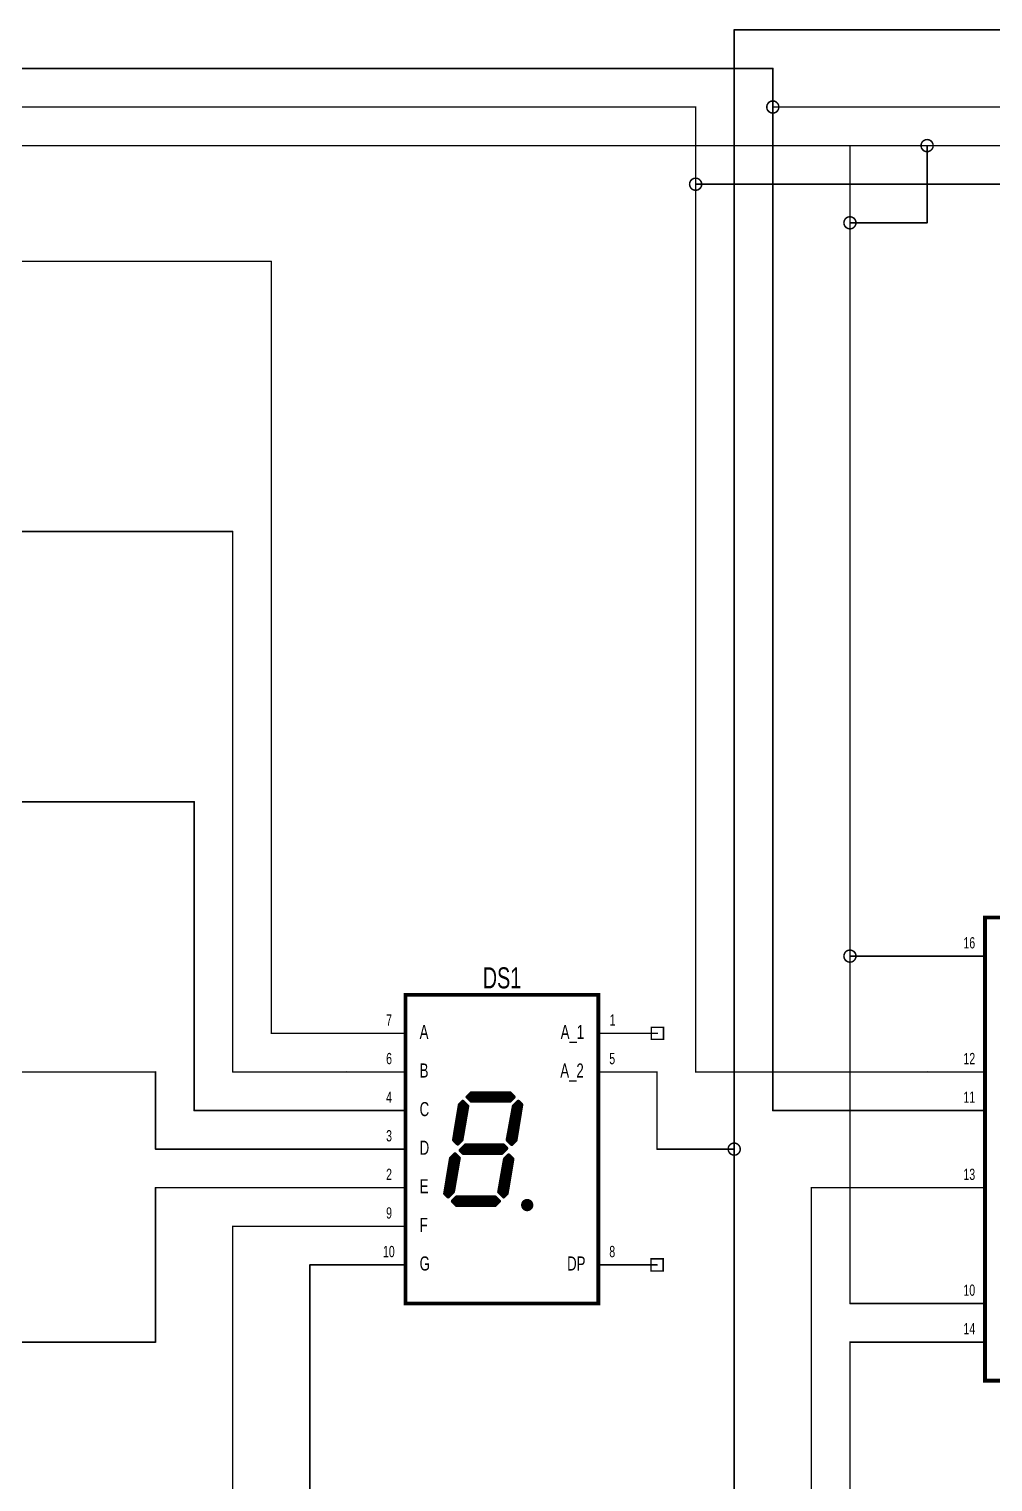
# Model space of a CAD drawing. Extents: x -9.1 to 18.8, y -6.3 to 0.3.
# Drawn here: x -1.528 to 0.971, y -3.462 to 0.302 of the extents above; entities that cross this region are included whole.
import ezdxf
from ezdxf.enums import TextEntityAlignment as Align

# ---------------------------------------------------------------- set-up
doc = ezdxf.new("R2010")
doc.units = 0
for name, color, linetype in [('Element', 253, 'CONTINUOUS'), ('Net', 50, 'CONTINUOUS'), ('Pin', 50, 'CONTINUOUS')]:
    doc.layers.add(name, color=color, linetype=linetype)

msp = doc.modelspace()

# ---------------------------------------------------------------- linework, layer by layer
at = {"layer": 'Element', "linetype": 'CONTINUOUS'}
for points, const_width in [([(0.95, -2), (1.65, -2), (1.65, -3.2), (0.95, -3.2), (0.95, -2)], 0.0098), ([(-0.5521, -2.2), (-0.0521, -2.2), (-0.0521, -3), (-0.5521, -3), (-0.5521, -2.2)], 0.0098), ([(-0.4266, -2.576), (-0.4116, -2.485)], 0.01), ([(-0.4016, -2.49), (-0.4166, -2.575)], 0.016), ([(-0.4116, -2.485), (-0.4036, -2.477)], 0.01), ([(-0.3916, -2.489), (-0.4066, -2.576)], 0.01), ([(-0.4036, -2.477), (-0.3916, -2.489)], 0.01), ([(-0.3916, -2.465), (-0.3816, -2.455)], 0.01), ([(-0.3816, -2.475), (-0.3916, -2.465)], 0.01), ([(-0.2816, -2.465), (-0.3816, -2.465)], 0.016), ([(-0.3816, -2.455), (-0.2816, -2.455)], 0.01), ([(-0.2816, -2.475), (-0.3816, -2.475)], 0.01), ([(-0.2716, -2.489), (-0.2876, -2.576)], 0.01), ([(-0.2816, -2.455), (-0.2716, -2.465)], 0.01), ([(-0.2716, -2.465), (-0.2816, -2.475)], 0.01), ([(-0.2616, -2.49), (-0.2766, -2.575)], 0.016), ([(-0.2596, -2.477), (-0.2716, -2.489)], 0.01), ([(-0.2666, -2.577), (-0.2516, -2.485)], 0.01), ([(-0.2516, -2.485), (-0.2596, -2.477)], 0.01), ([(-0.4166, -2.586), (-0.4266, -2.576)], 0.01), ([(-0.4066, -2.576), (-0.4166, -2.586)], 0.01), ([(-0.4096, -2.603), (-0.3966, -2.59)], 0.01), ([(-0.4016, -2.6), (-0.3016, -2.6)], 0.016), ([(-0.3966, -2.59), (-0.2986, -2.59)], 0.01), ([(-0.2906, -2.598), (-0.3026, -2.61)], 0.01), ([(-0.2986, -2.59), (-0.2906, -2.598)], 0.01), ([(-0.2876, -2.576), (-0.2766, -2.587)], 0.01), ([(-0.2766, -2.587), (-0.2666, -2.577)], 0.01), ([(-0.4346, -2.624), (-0.4496, -2.715)], 0.01), ([(-0.4416, -2.715), (-0.4266, -2.625)], 0.016), ([(-0.4236, -2.613), (-0.4346, -2.624)], 0.01), ([(-0.4286, -2.71), (-0.4136, -2.623)], 0.01), ([(-0.4236, -2.613), (-0.4136, -2.623)], 0.01), ([(-0.4026, -2.61), (-0.4096, -2.603)], 0.01), ([(-0.3026, -2.61), (-0.4026, -2.61)], 0.01), ([(-0.2946, -2.626), (-0.3096, -2.711)], 0.01), ([(-0.2866, -2.63), (-0.3016, -2.71)], 0.016), ([(-0.2846, -2.616), (-0.2946, -2.626)], 0.01), ([(-0.2896, -2.715), (-0.2746, -2.626)], 0.01), ([(-0.2746, -2.626), (-0.2846, -2.616)], 0.01), ([(-0.4496, -2.715), (-0.4416, -2.723)], 0.01), ([(-0.4416, -2.723), (-0.4286, -2.71)], 0.01), ([(-0.3096, -2.711), (-0.2976, -2.723)], 0.01), ([(-0.2976, -2.723), (-0.2896, -2.715)], 0.01), ([(-0.4296, -2.735), (-0.4196, -2.725)], 0.01), ([(-0.4196, -2.745), (-0.4296, -2.735)], 0.01), ([(-0.4196, -2.725), (-0.3196, -2.725)], 0.01), ([(-0.3216, -2.735), (-0.4166, -2.735)], 0.016), ([(-0.3196, -2.745), (-0.4196, -2.745)], 0.01), ([(-0.3196, -2.725), (-0.3096, -2.735)], 0.01), ([(-0.3096, -2.735), (-0.3196, -2.745)], 0.01), ([(-0.2466, -2.745), (-0.2461, -2.7481), (-0.2447, -2.7509), (-0.2425, -2.7531), (-0.2397, -2.7545), (-0.2366, -2.755), (-0.2335, -2.7545), (-0.2307, -2.7531), (-0.2285, -2.7509), (-0.2271, -2.7481), (-0.2266, -2.745), (-0.2271, -2.7419), (-0.2285, -2.7391), (-0.2307, -2.7369), (-0.2335, -2.7355), (-0.2366, -2.735), (-0.2397, -2.7355), (-0.2425, -2.7369), (-0.2447, -2.7391), (-0.2461, -2.7419), (-0.2466, -2.745)], 0.012), ([(-0.2416, -2.745), (-0.2316, -2.745)], 0.012)]:
    msp.add_lwpolyline(points, dxfattribs=dict(at, const_width=const_width))
for points, const_width in [([(-0.4141, -2.485, 1), (-0.4091, -2.485, 1), (-0.4141, -2.485, 1)], 0.005), ([(-0.4141, -2.485, 1), (-0.4091, -2.485, 1), (-0.4141, -2.485, 1)], 0.005), ([(-0.4056, -2.49, 1), (-0.3976, -2.49, 1), (-0.4056, -2.49, 1)], 0.008), ([(-0.4061, -2.477, 1), (-0.4011, -2.477, 1), (-0.4061, -2.477, 1)], 0.005), ([(-0.4061, -2.477, 1), (-0.4011, -2.477, 1), (-0.4061, -2.477, 1)], 0.005), ([(-0.3941, -2.465, 1), (-0.3891, -2.465, 1), (-0.3941, -2.465, 1)], 0.005), ([(-0.3941, -2.465, 1), (-0.3891, -2.465, 1), (-0.3941, -2.465, 1)], 0.005), ([(-0.3941, -2.489, 1), (-0.3891, -2.489, 1), (-0.3941, -2.489, 1)], 0.005), ([(-0.3941, -2.489, 1), (-0.3891, -2.489, 1), (-0.3941, -2.489, 1)], 0.005), ([(-0.3856, -2.465, 1), (-0.3776, -2.465, 1), (-0.3856, -2.465, 1)], 0.008), ([(-0.3841, -2.455, 1), (-0.3791, -2.455, 1), (-0.3841, -2.455, 1)], 0.005), ([(-0.3841, -2.455, 1), (-0.3791, -2.455, 1), (-0.3841, -2.455, 1)], 0.005), ([(-0.3841, -2.475, 1), (-0.3791, -2.475, 1), (-0.3841, -2.475, 1)], 0.005), ([(-0.3841, -2.475, 1), (-0.3791, -2.475, 1), (-0.3841, -2.475, 1)], 0.005), ([(-0.2856, -2.465, 1), (-0.2776, -2.465, 1), (-0.2856, -2.465, 1)], 0.008), ([(-0.2841, -2.455, 1), (-0.2791, -2.455, 1), (-0.2841, -2.455, 1)], 0.005), ([(-0.2841, -2.455, 1), (-0.2791, -2.455, 1), (-0.2841, -2.455, 1)], 0.005), ([(-0.2841, -2.475, 1), (-0.2791, -2.475, 1), (-0.2841, -2.475, 1)], 0.005), ([(-0.2841, -2.475, 1), (-0.2791, -2.475, 1), (-0.2841, -2.475, 1)], 0.005), ([(-0.2741, -2.465, 1), (-0.2691, -2.465, 1), (-0.2741, -2.465, 1)], 0.005), ([(-0.2741, -2.465, 1), (-0.2691, -2.465, 1), (-0.2741, -2.465, 1)], 0.005), ([(-0.2741, -2.489, 1), (-0.2691, -2.489, 1), (-0.2741, -2.489, 1)], 0.005), ([(-0.2741, -2.489, 1), (-0.2691, -2.489, 1), (-0.2741, -2.489, 1)], 0.005), ([(-0.2656, -2.49, 1), (-0.2576, -2.49, 1), (-0.2656, -2.49, 1)], 0.008), ([(-0.2621, -2.477, 1), (-0.2571, -2.477, 1), (-0.2621, -2.477, 1)], 0.005), ([(-0.2621, -2.477, 1), (-0.2571, -2.477, 1), (-0.2621, -2.477, 1)], 0.005), ([(-0.2541, -2.485, 1), (-0.2491, -2.485, 1), (-0.2541, -2.485, 1)], 0.005), ([(-0.2541, -2.485, 1), (-0.2491, -2.485, 1), (-0.2541, -2.485, 1)], 0.005), ([(-0.4291, -2.576, 1), (-0.4241, -2.576, 1), (-0.4291, -2.576, 1)], 0.005), ([(-0.4291, -2.576, 1), (-0.4241, -2.576, 1), (-0.4291, -2.576, 1)], 0.005), ([(-0.4206, -2.575, 1), (-0.4126, -2.575, 1), (-0.4206, -2.575, 1)], 0.008), ([(-0.4191, -2.586, 1), (-0.4141, -2.586, 1), (-0.4191, -2.586, 1)], 0.005), ([(-0.4191, -2.586, 1), (-0.4141, -2.586, 1), (-0.4191, -2.586, 1)], 0.005), ([(-0.4091, -2.576, 1), (-0.4041, -2.576, 1), (-0.4091, -2.576, 1)], 0.005), ([(-0.4091, -2.576, 1), (-0.4041, -2.576, 1), (-0.4091, -2.576, 1)], 0.005), ([(-0.4056, -2.6, 1), (-0.3976, -2.6, 1), (-0.4056, -2.6, 1)], 0.008), ([(-0.3991, -2.59, 1), (-0.3941, -2.59, 1), (-0.3991, -2.59, 1)], 0.005), ([(-0.3991, -2.59, 1), (-0.3941, -2.59, 1), (-0.3991, -2.59, 1)], 0.005), ([(-0.3056, -2.6, 1), (-0.2976, -2.6, 1), (-0.3056, -2.6, 1)], 0.008), ([(-0.3011, -2.59, 1), (-0.2961, -2.59, 1), (-0.3011, -2.59, 1)], 0.005), ([(-0.3011, -2.59, 1), (-0.2961, -2.59, 1), (-0.3011, -2.59, 1)], 0.005), ([(-0.2931, -2.598, 1), (-0.2881, -2.598, 1), (-0.2931, -2.598, 1)], 0.005), ([(-0.2931, -2.598, 1), (-0.2881, -2.598, 1), (-0.2931, -2.598, 1)], 0.005), ([(-0.2901, -2.576, 1), (-0.2851, -2.576, 1), (-0.2901, -2.576, 1)], 0.005), ([(-0.2901, -2.576, 1), (-0.2851, -2.576, 1), (-0.2901, -2.576, 1)], 0.005), ([(-0.2806, -2.575, 1), (-0.2726, -2.575, 1), (-0.2806, -2.575, 1)], 0.008), ([(-0.2791, -2.587, 1), (-0.2741, -2.587, 1), (-0.2791, -2.587, 1)], 0.005), ([(-0.2791, -2.587, 1), (-0.2741, -2.587, 1), (-0.2791, -2.587, 1)], 0.005), ([(-0.2691, -2.577, 1), (-0.2641, -2.577, 1), (-0.2691, -2.577, 1)], 0.005), ([(-0.2691, -2.577, 1), (-0.2641, -2.577, 1), (-0.2691, -2.577, 1)], 0.005), ([(-0.4371, -2.624, 1), (-0.4321, -2.624, 1), (-0.4371, -2.624, 1)], 0.005), ([(-0.4371, -2.624, 1), (-0.4321, -2.624, 1), (-0.4371, -2.624, 1)], 0.005), ([(-0.4306, -2.625, 1), (-0.4226, -2.625, 1), (-0.4306, -2.625, 1)], 0.008), ([(-0.4261, -2.613, 1), (-0.4211, -2.613, 1), (-0.4261, -2.613, 1)], 0.005), ([(-0.4261, -2.613, 1), (-0.4211, -2.613, 1), (-0.4261, -2.613, 1)], 0.005), ([(-0.4161, -2.623, 1), (-0.4111, -2.623, 1), (-0.4161, -2.623, 1)], 0.005), ([(-0.4161, -2.623, 1), (-0.4111, -2.623, 1), (-0.4161, -2.623, 1)], 0.005), ([(-0.4121, -2.603, 1), (-0.4071, -2.603, 1), (-0.4121, -2.603, 1)], 0.005), ([(-0.4121, -2.603, 1), (-0.4071, -2.603, 1), (-0.4121, -2.603, 1)], 0.005), ([(-0.4051, -2.61, 1), (-0.4001, -2.61, 1), (-0.4051, -2.61, 1)], 0.005), ([(-0.4051, -2.61, 1), (-0.4001, -2.61, 1), (-0.4051, -2.61, 1)], 0.005), ([(-0.3051, -2.61, 1), (-0.3001, -2.61, 1), (-0.3051, -2.61, 1)], 0.005), ([(-0.3051, -2.61, 1), (-0.3001, -2.61, 1), (-0.3051, -2.61, 1)], 0.005), ([(-0.2971, -2.626, 1), (-0.2921, -2.626, 1), (-0.2971, -2.626, 1)], 0.005), ([(-0.2971, -2.626, 1), (-0.2921, -2.626, 1), (-0.2971, -2.626, 1)], 0.005), ([(-0.2906, -2.63, 1), (-0.2826, -2.63, 1), (-0.2906, -2.63, 1)], 0.008), ([(-0.2871, -2.616, 1), (-0.2821, -2.616, 1), (-0.2871, -2.616, 1)], 0.005), ([(-0.2871, -2.616, 1), (-0.2821, -2.616, 1), (-0.2871, -2.616, 1)], 0.005), ([(-0.2771, -2.626, 1), (-0.2721, -2.626, 1), (-0.2771, -2.626, 1)], 0.005), ([(-0.2771, -2.626, 1), (-0.2721, -2.626, 1), (-0.2771, -2.626, 1)], 0.005), ([(-0.4521, -2.715, 1), (-0.4471, -2.715, 1), (-0.4521, -2.715, 1)], 0.005), ([(-0.4521, -2.715, 1), (-0.4471, -2.715, 1), (-0.4521, -2.715, 1)], 0.005), ([(-0.4456, -2.715, 1), (-0.4376, -2.715, 1), (-0.4456, -2.715, 1)], 0.008), ([(-0.4311, -2.71, 1), (-0.4261, -2.71, 1), (-0.4311, -2.71, 1)], 0.005), ([(-0.4311, -2.71, 1), (-0.4261, -2.71, 1), (-0.4311, -2.71, 1)], 0.005), ([(-0.3121, -2.711, 1), (-0.3071, -2.711, 1), (-0.3121, -2.711, 1)], 0.005), ([(-0.3121, -2.711, 1), (-0.3071, -2.711, 1), (-0.3121, -2.711, 1)], 0.005), ([(-0.3056, -2.71, 1), (-0.2976, -2.71, 1), (-0.3056, -2.71, 1)], 0.008), ([(-0.2921, -2.715, 1), (-0.2871, -2.715, 1), (-0.2921, -2.715, 1)], 0.005), ([(-0.2921, -2.715, 1), (-0.2871, -2.715, 1), (-0.2921, -2.715, 1)], 0.005), ([(-0.4441, -2.723, 1), (-0.4391, -2.723, 1), (-0.4441, -2.723, 1)], 0.005), ([(-0.4441, -2.723, 1), (-0.4391, -2.723, 1), (-0.4441, -2.723, 1)], 0.005), ([(-0.4321, -2.735, 1), (-0.4271, -2.735, 1), (-0.4321, -2.735, 1)], 0.005), ([(-0.4321, -2.735, 1), (-0.4271, -2.735, 1), (-0.4321, -2.735, 1)], 0.005), ([(-0.4221, -2.725, 1), (-0.4171, -2.725, 1), (-0.4221, -2.725, 1)], 0.005), ([(-0.4221, -2.725, 1), (-0.4171, -2.725, 1), (-0.4221, -2.725, 1)], 0.005), ([(-0.4206, -2.735, 1), (-0.4126, -2.735, 1), (-0.4206, -2.735, 1)], 0.008), ([(-0.4221, -2.745, 1), (-0.4171, -2.745, 1), (-0.4221, -2.745, 1)], 0.005), ([(-0.4221, -2.745, 1), (-0.4171, -2.745, 1), (-0.4221, -2.745, 1)], 0.005), ([(-0.3256, -2.735, 1), (-0.3176, -2.735, 1), (-0.3256, -2.735, 1)], 0.008), ([(-0.3221, -2.725, 1), (-0.3171, -2.725, 1), (-0.3221, -2.725, 1)], 0.005), ([(-0.3221, -2.725, 1), (-0.3171, -2.725, 1), (-0.3221, -2.725, 1)], 0.005), ([(-0.3221, -2.745, 1), (-0.3171, -2.745, 1), (-0.3221, -2.745, 1)], 0.005), ([(-0.3221, -2.745, 1), (-0.3171, -2.745, 1), (-0.3221, -2.745, 1)], 0.005), ([(-0.3121, -2.735, 1), (-0.3071, -2.735, 1), (-0.3121, -2.735, 1)], 0.005), ([(-0.3121, -2.735, 1), (-0.3071, -2.735, 1), (-0.3121, -2.735, 1)], 0.005), ([(-0.3001, -2.723, 1), (-0.2951, -2.723, 1), (-0.3001, -2.723, 1)], 0.005), ([(-0.3001, -2.723, 1), (-0.2951, -2.723, 1), (-0.3001, -2.723, 1)], 0.005), ([(-0.2496, -2.745, 1), (-0.2436, -2.745, 1), (-0.2496, -2.745, 1)], 0.006), ([(-0.2446, -2.745, 1), (-0.2386, -2.745, 1), (-0.2446, -2.745, 1)], 0.006), ([(-0.2346, -2.745, 1), (-0.2286, -2.745, 1), (-0.2346, -2.745, 1)], 0.006)]:
    msp.add_lwpolyline(points, format="xyb", dxfattribs=dict(at, const_width=const_width))
at = {"layer": 'Net', "linetype": 'CONTINUOUS', "const_width": 0.002}
for points in [[(0.299, 0.3, 1), (0.301, 0.3, 1), (0.299, 0.3, 1)], [(0.299, 0.3, 1), (0.301, 0.3, 1), (0.299, 0.3, 1)], [(0.399, 0.2, 1), (0.401, 0.2, 1), (0.399, 0.2, 1)], [(0.399, 0.2, 1), (0.401, 0.2, 1), (0.399, 0.2, 1)], [(0.199, 0.1, 1), (0.201, 0.1, 1), (0.199, 0.1, 1)], [(0.199, 0.1, 1), (0.201, 0.1, 1), (0.199, 0.1, 1)], [(0.3833, 0.1, 1), (0.3852, 0.1, 1), (0.3833, 0.1, 1)], [(0.399, 0.1, 1), (0.401, 0.1, 1), (0.399, 0.1, 1)], [(0.599, 0, 1), (0.601, 0, 1), (0.599, 0, 1)], [(0.599, 0, 1), (0.601, 0, 1), (0.599, 0, 1)], [(0.599, 0, 1), (0.601, 0, 1), (0.599, 0, 1)], [(0.7833, 0, 1), (0.7852, 0, 1), (0.7833, 0, 1)], [(0.799, 0, 1), (0.801, 0, 1), (0.799, 0, 1)], [(0.1833, -0.1, 1), (0.1852, -0.1, 1), (0.1833, -0.1, 1)], [(0.199, -0.1, 1), (0.201, -0.1, 1), (0.199, -0.1, 1)], [(0.5833, -0.2, 1), (0.5852, -0.2, 1), (0.5833, -0.2, 1)], [(0.599, -0.2, 1), (0.601, -0.2, 1), (0.599, -0.2, 1)], [(0.799, -0.2, 1), (0.801, -0.2, 1), (0.799, -0.2, 1)], [(0.799, -0.2, 1), (0.801, -0.2, 1), (0.799, -0.2, 1)], [(-0.901, -0.3, 1), (-0.899, -0.3, 1), (-0.901, -0.3, 1)], [(-0.901, -0.3, 1), (-0.899, -0.3, 1), (-0.901, -0.3, 1)], [(-1.001, -1, 1), (-0.999, -1, 1), (-1.001, -1, 1)], [(-1.001, -1, 1), (-0.999, -1, 1), (-1.001, -1, 1)], [(-1.101, -1.7, 1), (-1.099, -1.7, 1), (-1.101, -1.7, 1)], [(-1.101, -1.7, 1), (-1.099, -1.7, 1), (-1.101, -1.7, 1)], [(0.5833, -2.1, 1), (0.5852, -2.1, 1), (0.5833, -2.1, 1)], [(0.599, -2.1, 1), (0.601, -2.1, 1), (0.599, -2.1, 1)], [(0.599, -2.1, 1), (0.601, -2.1, 1), (0.599, -2.1, 1)], [(0.599, -2.1, 1), (0.601, -2.1, 1), (0.599, -2.1, 1)], [(0.599, -2.1, 1), (0.601, -2.1, 1), (0.599, -2.1, 1)], [(0.799, -2.1, 1), (0.801, -2.1, 1), (0.799, -2.1, 1)], [(-0.901, -2.3, 1), (-0.899, -2.3, 1), (-0.901, -2.3, 1)], [(-0.901, -2.3, 1), (-0.899, -2.3, 1), (-0.901, -2.3, 1)], [(-0.7057, -2.3, 1), (-0.7037, -2.3, 1), (-0.7057, -2.3, 1)], [(-1.201, -2.4, 1), (-1.199, -2.4, 1), (-1.201, -2.4, 1)], [(-1.201, -2.4, 1), (-1.199, -2.4, 1), (-1.201, -2.4, 1)], [(-1.001, -2.4, 1), (-0.999, -2.4, 1), (-1.001, -2.4, 1)], [(-1.001, -2.4, 1), (-0.999, -2.4, 1), (-1.001, -2.4, 1)], [(-0.7057, -2.4, 1), (-0.7037, -2.4, 1), (-0.7057, -2.4, 1)], [(0.0989, -2.4, 1), (0.1008, -2.4, 1), (0.0989, -2.4, 1)], [(0.199, -2.4, 1), (0.201, -2.4, 1), (0.199, -2.4, 1)], [(0.199, -2.4, 1), (0.201, -2.4, 1), (0.199, -2.4, 1)], [(0.799, -2.4, 1), (0.801, -2.4, 1), (0.799, -2.4, 1)], [(-1.101, -2.5, 1), (-1.099, -2.5, 1), (-1.101, -2.5, 1)], [(-1.101, -2.5, 1), (-1.099, -2.5, 1), (-1.101, -2.5, 1)], [(-0.7057, -2.5, 1), (-0.7037, -2.5, 1), (-0.7057, -2.5, 1)], [(0.399, -2.5, 1), (0.401, -2.5, 1), (0.399, -2.5, 1)], [(0.399, -2.5, 1), (0.401, -2.5, 1), (0.399, -2.5, 1)], [(0.799, -2.5, 1), (0.801, -2.5, 1), (0.799, -2.5, 1)], [(-1.201, -2.6, 1), (-1.199, -2.6, 1), (-1.201, -2.6, 1)], [(-1.201, -2.6, 1), (-1.199, -2.6, 1), (-1.201, -2.6, 1)], [(-0.7057, -2.6, 1), (-0.7037, -2.6, 1), (-0.7057, -2.6, 1)], [(0.0989, -2.6, 1), (0.1008, -2.6, 1), (0.0989, -2.6, 1)], [(0.0989, -2.6, 1), (0.1008, -2.6, 1), (0.0989, -2.6, 1)], [(0.2833, -2.6, 1), (0.2852, -2.6, 1), (0.2833, -2.6, 1)], [(0.299, -2.6, 1), (0.301, -2.6, 1), (0.299, -2.6, 1)], [(0.299, -2.6, 1), (0.301, -2.6, 1), (0.299, -2.6, 1)], [(0.299, -2.6, 1), (0.301, -2.6, 1), (0.299, -2.6, 1)], [(-1.201, -2.7, 1), (-1.199, -2.7, 1), (-1.201, -2.7, 1)], [(-1.201, -2.7, 1), (-1.199, -2.7, 1), (-1.201, -2.7, 1)], [(-0.7057, -2.7, 1), (-0.7037, -2.7, 1), (-0.7057, -2.7, 1)], [(0.499, -2.7, 1), (0.501, -2.7, 1), (0.499, -2.7, 1)], [(0.499, -2.7, 1), (0.501, -2.7, 1), (0.499, -2.7, 1)], [(0.799, -2.7, 1), (0.801, -2.7, 1), (0.799, -2.7, 1)], [(-1.001, -2.8, 1), (-0.999, -2.8, 1), (-1.001, -2.8, 1)], [(-1.001, -2.8, 1), (-0.999, -2.8, 1), (-1.001, -2.8, 1)], [(-0.7057, -2.8, 1), (-0.7037, -2.8, 1), (-0.7057, -2.8, 1)], [(-0.801, -2.9, 1), (-0.799, -2.9, 1), (-0.801, -2.9, 1)], [(-0.801, -2.9, 1), (-0.799, -2.9, 1), (-0.801, -2.9, 1)], [(-0.7057, -2.9, 1), (-0.7037, -2.9, 1), (-0.7057, -2.9, 1)], [(0.599, -3, 1), (0.601, -3, 1), (0.599, -3, 1)], [(0.599, -3, 1), (0.601, -3, 1), (0.599, -3, 1)], [(0.799, -3, 1), (0.801, -3, 1), (0.799, -3, 1)], [(-1.201, -3.1, 1), (-1.199, -3.1, 1), (-1.201, -3.1, 1)], [(-1.201, -3.1, 1), (-1.199, -3.1, 1), (-1.201, -3.1, 1)], [(0.599, -3.1, 1), (0.601, -3.1, 1), (0.599, -3.1, 1)], [(0.599, -3.1, 1), (0.601, -3.1, 1), (0.599, -3.1, 1)], [(0.799, -3.1, 1), (0.801, -3.1, 1), (0.799, -3.1, 1)]]:
    msp.add_lwpolyline(points, format="xyb", dxfattribs=at)
at = {"layer": 'Net', "linetype": 'CONTINUOUS', "const_width": 0.0039}
for points in [[(0.3, -2.6), (0.3, 0.3)], [(0.3, 0.3), (6.4, 0.3)], [(-5.7, 0.2), (0.4, 0.2)], [(0.4, 0.2), (0.4, -2.5)], [(0.3843, 0.1), (0.385, 0.0951), (0.3873, 0.0907), (0.3907, 0.0873), (0.3951, 0.085), (0.4, 0.0843), (0.4049, 0.085), (0.4093, 0.0873), (0.4127, 0.0907), (0.415, 0.0951), (0.4157, 0.1), (0.415, 0.1049), (0.4127, 0.1093), (0.4093, 0.1127), (0.4049, 0.115), (0.4, 0.1157), (0.3951, 0.115), (0.3907, 0.1127), (0.3873, 0.1093), (0.385, 0.1049), (0.3843, 0.1)], [(-5.6, 0.1), (0.2, 0.1)], [(0.2, 0.1), (0.2, -2.4)], [(0.4, 0.1), (6.6, 0.1)], [(-5.5, 0), (0.6, 0)], [(0.6, 0), (0.6, -2.1)], [(0.6, 0), (7, 0)], [(0.7843, 0), (0.785, -0.0049), (0.7873, -0.0093), (0.7907, -0.0127), (0.7951, -0.015), (0.8, -0.0157), (0.8049, -0.015), (0.8093, -0.0127), (0.8127, -0.0093), (0.815, -0.0049), (0.8157, 0), (0.815, 0.0049), (0.8127, 0.0093), (0.8093, 0.0127), (0.8049, 0.015), (0.8, 0.0157), (0.7951, 0.015), (0.7907, 0.0127), (0.7873, 0.0093), (0.785, 0.0049), (0.7843, 0)], [(0.8, -0.2), (0.8, 0)], [(0.1843, -0.1), (0.185, -0.1049), (0.1873, -0.1093), (0.1907, -0.1127), (0.1951, -0.115), (0.2, -0.1157), (0.2049, -0.115), (0.2093, -0.1127), (0.2127, -0.1093), (0.215, -0.1049), (0.2157, -0.1), (0.215, -0.0951), (0.2127, -0.0907), (0.2093, -0.0873), (0.2049, -0.085), (0.2, -0.0843), (0.1951, -0.085), (0.1907, -0.0873), (0.1873, -0.0907), (0.185, -0.0951), (0.1843, -0.1)], [(0.2, -0.1), (6.7, -0.1)], [(0.5843, -0.2), (0.585, -0.2049), (0.5873, -0.2093), (0.5907, -0.2127), (0.5951, -0.215), (0.6, -0.2157), (0.6049, -0.215), (0.6093, -0.2127), (0.6127, -0.2093), (0.615, -0.2049), (0.6157, -0.2), (0.615, -0.1951), (0.6127, -0.1907), (0.6093, -0.1873), (0.6049, -0.185), (0.6, -0.1843), (0.5951, -0.185), (0.5907, -0.1873), (0.5873, -0.1907), (0.585, -0.1951), (0.5843, -0.2)], [(0.6, -0.2), (0.8, -0.2)], [(-1.8, -0.3), (-0.9, -0.3)], [(-0.9, -0.3), (-0.9, -2.3)], [(-1.8, -1), (-1, -1)], [(-1, -1), (-1, -2.4)], [(-1.8, -1.7), (-1.1, -1.7)], [(-1.1, -1.7), (-1.1, -2.5)], [(0.5843, -2.1), (0.585, -2.1049), (0.5873, -2.1093), (0.5907, -2.1127), (0.5951, -2.115), (0.6, -2.1157), (0.6049, -2.115), (0.6093, -2.1127), (0.6127, -2.1093), (0.615, -2.1049), (0.6157, -2.1), (0.615, -2.0951), (0.6127, -2.0907), (0.6093, -2.0873), (0.6049, -2.085), (0.6, -2.0843), (0.5951, -2.085), (0.5907, -2.0873), (0.5873, -2.0907), (0.585, -2.0951), (0.5843, -2.1)], [(0.6, -2.1), (0.8, -2.1)], [(0.6, -3), (0.6, -2.1)], [(0.6, -2.1), (0.6, -2.1)], [(-0.9, -2.3), (-0.7047, -2.3)], [(-1.8, -2.4), (-1.2, -2.4)], [(-1.2, -2.4), (-1.2, -2.6)], [(-1, -2.4), (-0.7047, -2.4)], [(0.0999, -2.4), (0.0999, -2.6)], [(0.2, -2.4), (0.8, -2.4)], [(-1.1, -2.5), (-0.7047, -2.5)], [(0.4, -2.5), (0.8, -2.5)], [(0.2843, -2.6), (0.285, -2.6049), (0.2873, -2.6093), (0.2907, -2.6127), (0.2951, -2.615), (0.3, -2.6157), (0.3049, -2.615), (0.3093, -2.6127), (0.3127, -2.6093), (0.315, -2.6049), (0.3157, -2.6), (0.315, -2.5951), (0.3127, -2.5907), (0.3093, -2.5873), (0.3049, -2.585), (0.3, -2.5843), (0.2951, -2.585), (0.2907, -2.5873), (0.2873, -2.5907), (0.285, -2.5951), (0.2843, -2.6)], [(-1.2, -2.6), (-0.7047, -2.6)], [(0.0999, -2.6), (0.3, -2.6)], [(0.3, -5.2), (0.3, -2.6)], [(-1.2, -3.1), (-1.2, -2.7)], [(-1.2, -2.7), (-0.7047, -2.7)], [(0.8, -2.7), (0.5, -2.7)], [(0.5, -2.7), (0.5, -4.9)], [(-1, -3.8), (-1, -2.8)], [(-1, -2.8), (-0.7047, -2.8)], [(-0.8, -4.5), (-0.8, -2.9)], [(-0.8, -2.9), (-0.7047, -2.9)], [(0.8, -3), (0.6, -3)], [(-1.8, -3.1), (-1.2, -3.1)], [(0.6, -5), (0.6, -3.1)], [(0.6, -3.1), (0.8, -3.1)]]:
    msp.add_lwpolyline(points, dxfattribs=at)
at = {"layer": 'Pin', "linetype": 'CONTINUOUS', "const_width": 0.002}
for points in [[(0.799, -2.1, 1), (0.801, -2.1, 1), (0.799, -2.1, 1)], [(0.949, -2.1, 1), (0.951, -2.1, 1), (0.949, -2.1, 1)], [(-0.7057, -2.3, 1), (-0.7037, -2.3, 1), (-0.7057, -2.3, 1)], [(-0.5557, -2.3, 1), (-0.5537, -2.3, 1), (-0.5557, -2.3, 1)], [(-0.0501, -2.3, 1), (-0.0482, -2.3, 1), (-0.0501, -2.3, 1)], [(0.0999, -2.3, 1), (0.1018, -2.3, 1), (0.0999, -2.3, 1)], [(-0.7057, -2.4, 1), (-0.7037, -2.4, 1), (-0.7057, -2.4, 1)], [(-0.5557, -2.4, 1), (-0.5537, -2.4, 1), (-0.5557, -2.4, 1)], [(-0.0511, -2.4, 1), (-0.0492, -2.4, 1), (-0.0511, -2.4, 1)], [(0.0989, -2.4, 1), (0.1008, -2.4, 1), (0.0989, -2.4, 1)], [(0.799, -2.4, 1), (0.801, -2.4, 1), (0.799, -2.4, 1)], [(0.949, -2.4, 1), (0.951, -2.4, 1), (0.949, -2.4, 1)], [(-0.7057, -2.5, 1), (-0.7037, -2.5, 1), (-0.7057, -2.5, 1)], [(-0.5557, -2.5, 1), (-0.5537, -2.5, 1), (-0.5557, -2.5, 1)], [(0.799, -2.5, 1), (0.801, -2.5, 1), (0.799, -2.5, 1)], [(0.949, -2.5, 1), (0.951, -2.5, 1), (0.949, -2.5, 1)], [(-0.7057, -2.6, 1), (-0.7037, -2.6, 1), (-0.7057, -2.6, 1)], [(-0.5557, -2.6, 1), (-0.5537, -2.6, 1), (-0.5557, -2.6, 1)], [(-0.7057, -2.7, 1), (-0.7037, -2.7, 1), (-0.7057, -2.7, 1)], [(-0.5557, -2.7, 1), (-0.5537, -2.7, 1), (-0.5557, -2.7, 1)], [(0.799, -2.7, 1), (0.801, -2.7, 1), (0.799, -2.7, 1)], [(0.949, -2.7, 1), (0.951, -2.7, 1), (0.949, -2.7, 1)], [(-0.7057, -2.8, 1), (-0.7037, -2.8, 1), (-0.7057, -2.8, 1)], [(-0.5557, -2.8, 1), (-0.5537, -2.8, 1), (-0.5557, -2.8, 1)], [(-0.7057, -2.9, 1), (-0.7037, -2.9, 1), (-0.7057, -2.9, 1)], [(-0.5557, -2.9, 1), (-0.5537, -2.9, 1), (-0.5557, -2.9, 1)], [(-0.051, -2.9, 1), (-0.049, -2.9, 1), (-0.051, -2.9, 1)], [(0.099, -2.9, 1), (0.101, -2.9, 1), (0.099, -2.9, 1)], [(0.799, -3, 1), (0.801, -3, 1), (0.799, -3, 1)], [(0.949, -3, 1), (0.951, -3, 1), (0.949, -3, 1)], [(0.799, -3.1, 1), (0.801, -3.1, 1), (0.799, -3.1, 1)], [(0.949, -3.1, 1), (0.951, -3.1, 1), (0.949, -3.1, 1)]]:
    msp.add_lwpolyline(points, format="xyb", dxfattribs=at)
at = {"layer": 'Pin', "linetype": 'CONTINUOUS', "const_width": 0.0039}
for points in [[(0.95, -2.1), (0.8, -2.1)], [(0.0851, -2.2843), (0.1166, -2.2843), (0.1166, -2.3157), (0.0851, -2.3157), (0.0851, -2.2843)], [(-0.5547, -2.3), (-0.7047, -2.3)], [(-0.0491, -2.3), (0.1009, -2.3)], [(-0.5547, -2.4), (-0.7047, -2.4)], [(-0.0501, -2.4), (0.0999, -2.4)], [(0.95, -2.4), (0.8, -2.4)], [(-0.5547, -2.5), (-0.7047, -2.5)], [(0.95, -2.5), (0.8, -2.5)], [(-0.5547, -2.6), (-0.7047, -2.6)], [(-0.5547, -2.7), (-0.7047, -2.7)], [(0.95, -2.7), (0.8, -2.7)], [(-0.5547, -2.8), (-0.7047, -2.8)], [(-0.5547, -2.9), (-0.7047, -2.9)], [(-0.05, -2.9), (0.1, -2.9)], [(0.0843, -2.8843), (0.1157, -2.8843), (0.1157, -2.9157), (0.0843, -2.9157), (0.0843, -2.8843)], [(0.95, -3), (0.8, -3)], [(0.95, -3.1), (0.8, -3.1)]]:
    msp.add_lwpolyline(points, dxfattribs=at)

# ---------------------------------------------------------------- texts
at = {"layer": 'Element', "width": 0.7}
msp.add_text('DS1', height=0.0547, dxfattribs=at).set_placement((-0.3019, -2.2), align=Align.BOTTOM_CENTER)
at = {"layer": 'Pin', "width": 0.7}
for s, height, p in [('16', 0.0292, (0.8942, -2.0508)), ('7', 0.0292, (-0.6023, -2.2508)), ('1', 0.0292, (-0.0229, -2.2508)), ('A', 0.0365, (-0.5154, -2.2781)), ('A_1', 0.0365, (-0.1498, -2.2781)), ('6', 0.0292, (-0.6023, -2.3508)), ('5', 0.0292, (-0.0239, -2.3508)), ('12', 0.0292, (0.8942, -2.3508)), ('B', 0.0365, (-0.5154, -2.3781)), ('A_2', 0.0365, (-0.1508, -2.3781)), ('4', 0.0292, (-0.6023, -2.4508)), ('C', 0.0365, (-0.5154, -2.4781)), ('11', 0.0292, (0.8942, -2.4508)), ('3', 0.0292, (-0.6023, -2.5508)), ('D', 0.0365, (-0.5154, -2.5781)), ('2', 0.0292, (-0.6023, -2.6508)), ('13', 0.0292, (0.8942, -2.6508)), ('E', 0.0365, (-0.5154, -2.6781)), ('9', 0.0292, (-0.6023, -2.7508)), ('F', 0.0365, (-0.5154, -2.7781)), ('10', 0.0292, (-0.6105, -2.8508)), ('8', 0.0292, (-0.0238, -2.8508)), ('G', 0.0365, (-0.5154, -2.8781)), ('DP', 0.0365, (-0.1331, -2.8781)), ('10', 0.0292, (0.8942, -2.9508)), ('14', 0.0292, (0.8942, -3.0508))]:
    msp.add_text(s, height=height, dxfattribs=at).set_placement(p, align=Align.TOP_LEFT)

doc.saveas('drawing.dxf')
